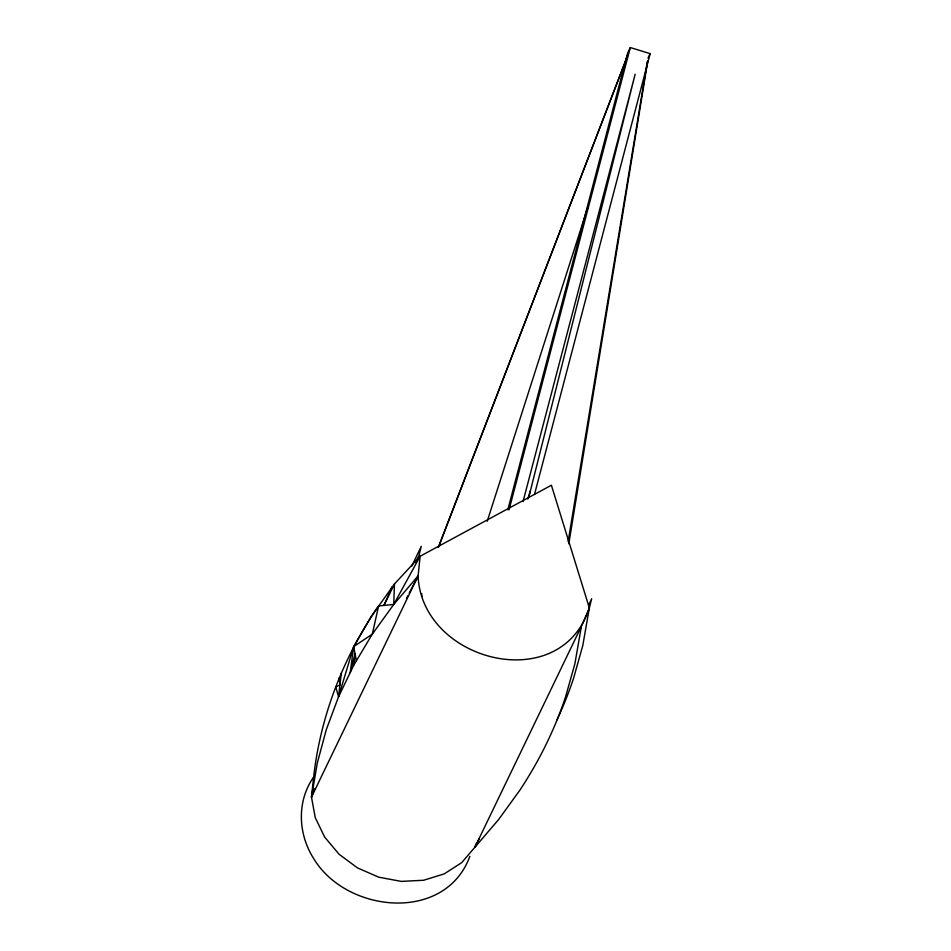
<?xml version="1.0" encoding="UTF-8"?>
<svg xmlns="http://www.w3.org/2000/svg" width="951" height="951" viewBox="0 0 951 951"><rect width="100%" height="100%" fill="white"/><g stroke="black" fill="none" stroke-linecap="round" stroke-linejoin="round"><path stroke-width="1.43" d="M588.467 605.418L591.677 598.75L589.347 607.939L581.43 626.233L574.856 663.917L565.607 696.738A1747.581 809.634 14.7 0 1 519.817 790.245L498.728 819.405L461.699 862.652L444.236 873.874L423.635 880.257L401.298 881.399L378.748 877.191L357.528 867.93L339.079 854.26L324.66 837.094L315.245 817.61L311.488 797.128L317.313 762.999L326.336 729.512L338.544 696.798L353.879 664.975L372.305 634.151L393.726 604.456L394.475 583.962L420.14 556.24L551.402 485.236L589.347 607.939L582.773 645.622L573.512 678.443A1747.581 809.646 14.7 0 1 557.084 719.717M353.879 664.975L355.044 653.694L350.218 672.583L353.689 646.621L371.401 616.177L394.475 583.962L383.931 605.43L392.085 586.815M313.64 777.062L311.488 797.128L418.083 575.985L420.14 556.24L393.726 604.456L378.605 605.953C343.525 656.713 320.535 715.651 313.64 777.062C296.403 801.574 298.055 834.479 314.02 859.145C347.079 913.174 445.353 922.993 469.853 856.364M339.008 678.051L339.935 684.934L335.81 686.979L338.544 696.798L341.338 673.082M568.793 543.829L647.69 61.494M568.127 541.547L647.393 61.161M378.605 605.953L372.305 634.151L353.689 646.621L338.544 696.798M528.768 497.325L635.149 74.226L523.026 501.593M507.834 509.7L627.612 53.161L630.311 47.55L650.139 53.648L534.51 494.401M509.035 509.843L630.311 47.55M487.209 521.291L588.087 206.331M527.746 499.037L530.444 490.657M312.475 794.358L311.488 797.128L314.579 788.855M438.292 547.336L628.397 53.553L438.649 546.884M476.534 843.454L474.834 847.377L479.482 838.307M589.347 607.939C560.591 696.976 421.816 661.789 418.083 575.985L393.726 604.456M476.713 843.347L474.834 847.377L580.788 627.565M647.976 58.13L650.139 53.648M411.64 566.344L421.281 546.338L418.951 555.527L415.563 562.564M406.529 598.393L407.896 595.754M409.251 593.115L418.083 575.985L415.314 581.192M353.689 646.621L356.399 660.767M421.721 593.59L421.84 596.467"/></g></svg>
